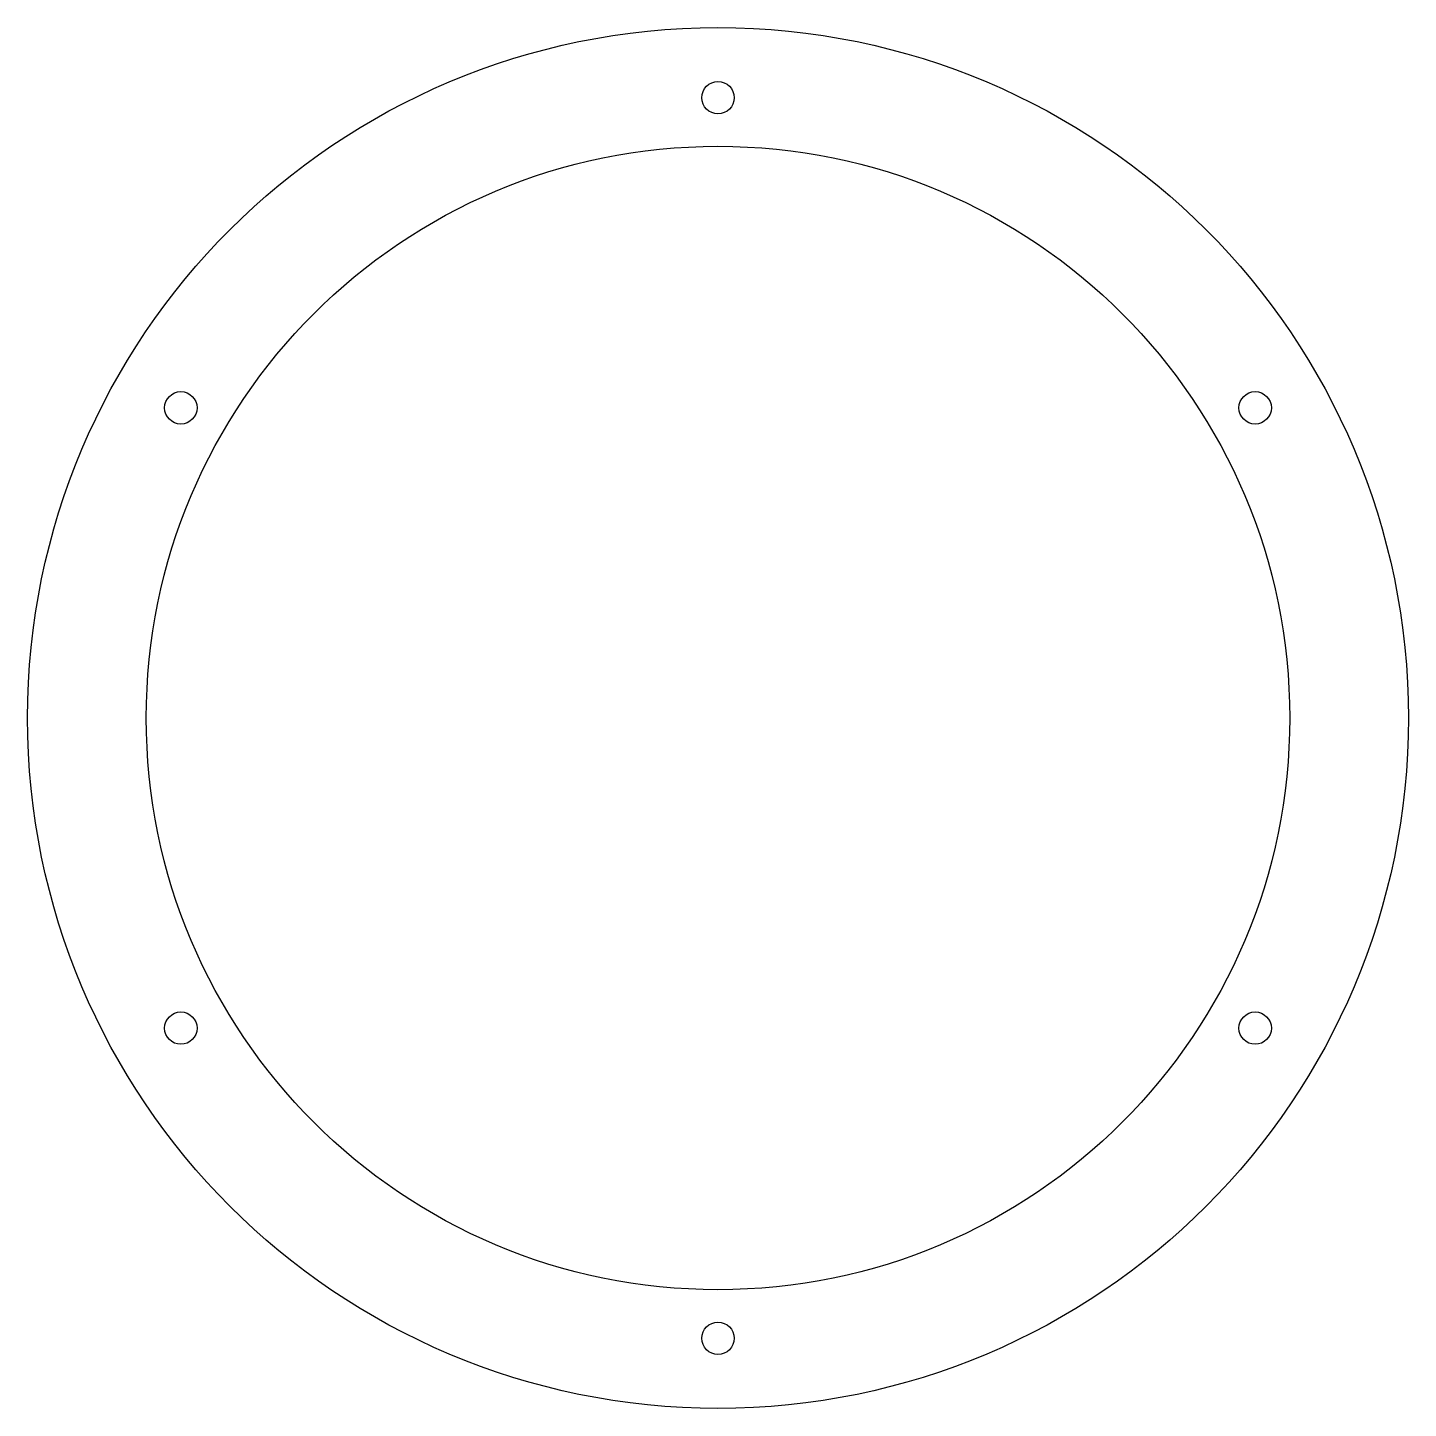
# Model space of a CAD drawing. Header units: inches. Extents: x 4.28 to 9.31, y 5.39 to 10.43.
import ezdxf

# ---------------------------------------------------------------- set-up
doc = ezdxf.new("R2010")
doc.units = ezdxf.units.IN
doc.header["$LTSCALE"] = 1.21
doc.header["$MEASUREMENT"] = 0
doc.layers.add('02___PRT_ALL_AXES', color=7, linetype='CONTINUOUS')

msp = doc.modelspace()

# ---------------------------------------------------------------- linework, layer by layer
at = {"layer": '02___PRT_ALL_AXES', "color": 7, "linetype": 'CONTINUOUS'}
for centre, radius in [((6.7953, 7.9094), 2.5197), ((6.7953, 10.1732), 0.0591), ((6.7953, 7.9094), 2.0866), ((4.8348, 9.0413), 0.0591), ((8.7558, 9.0413), 0.0591), ((4.8348, 6.7775), 0.0591), ((8.7558, 6.7775), 0.0591), ((6.7953, 5.6456), 0.0591)]:
    msp.add_circle(centre, radius, dxfattribs=at)

doc.saveas('drawing.dxf')
